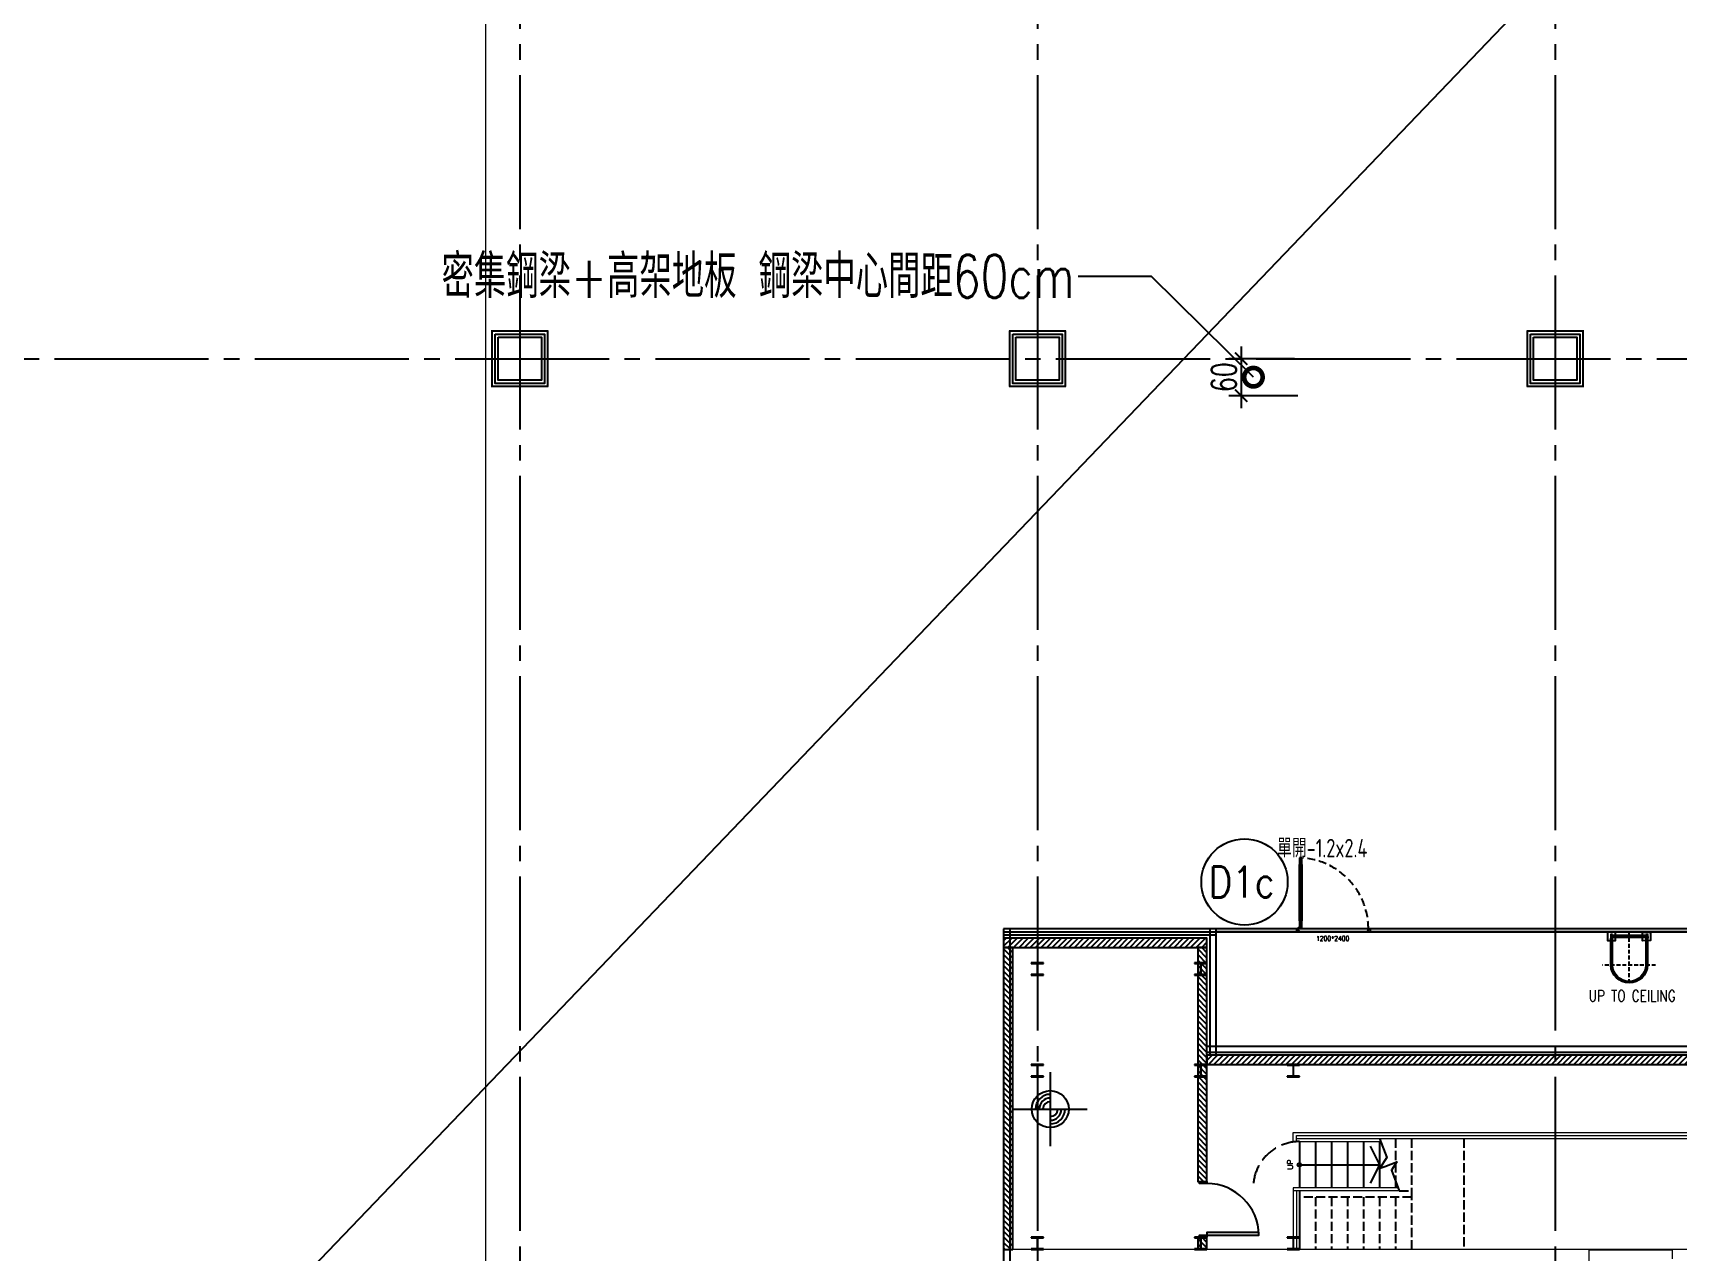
# Model space of a CAD drawing. Extents: x -960 to 27370, y -1283 to 11880.
# Drawn here: x 15170 to 17839, y 1551 to 3528 of the extents above; entities that cross this region are included whole.
import ezdxf
from ezdxf.enums import TextEntityAlignment as Align

# ---------------------------------------------------------------- set-up
doc = ezdxf.new("R2010")
doc.units = 0
doc.header["$LTSCALE"] = 100
for name, pattern in [('188K-SM-03-F10-ARCH-PA-Y2257103$0$18P6-SM-03-C40-ARCH-PA-Y2211058$0$DASHED', [19.05, 12.7, -6.35]), ('188K-SM-03-F10-ARCH-PA-Y2257103$0$AP5A-SM-03-F20-ARCH-PA-Y2230801+Y2230803$0$ALL-PA-TXT-Y2221201$0$DASHED', [19.05, 12.7, -6.35]), ('X-S-FAB-L10$0$COL-CEN-LIN', [3.25, 2.5, -0.25, 0.25, -0.25]), ('X-S-FAB-L10$0$HIDDEN', [0.4, 0.3, -0.1])]:
    doc.linetypes.add(name, pattern=pattern)
for name, color, linetype in [('188K-SM-03-F10-ARCH-PA-Y2257103$0$K-0-Door-TXT', 53, 'Continuous'), ('188K-SM-03-F10-ARCH-PA-Y2257103$0$K-0-TXT-高度', 53, 'Continuous'), ('188K-SM-03-F10-ARCH-PA-Y2257103$0$K-AREA', 53, 'Continuous'), ('188K-SM-03-F10-ARCH-PA-Y2257103$0$K-AREA-細區', 53, 'Continuous'), ('188K-SM-03-F10-ARCH-PA-Y2257103$0$K-Door', 53, 'Continuous'), ('188K-SM-03-F10-ARCH-PA-Y2257103$0$K-P-LAD-420', 53, 'Continuous'), ('188K-SM-03-F10-ARCH-PA-Y2257103$0$K-P1S-4.2-單抗', 53, 'Continuous'), ('188K-SM-03-F10-ARCH-PA-Y2257103$0$K-TXT', 53, 'Continuous'), ('188K-SM-03-F10-ARCH-PA-Y2257103$0$K-岩棉 2hr 7.5-單抗', 53, 'Continuous'), ('188K-SM-03-F10-ARCH-PA-Y2257103$0$K-岩棉 2hr 7.5-非抗', 53, 'Continuous'), ('X-S-FAB-L10$0$0-arr', 8, 'Continuous'), ('X-S-FAB-L10$0$0-DIM-INT', 8, 'Continuous'), ('X-S-FAB-L10$0$0-DIM-TXT', 8, 'Continuous'), ('X-S-FAB-L10$0$12', 8, 'Continuous'), ('X-S-FAB-L10$0$A-WALL-IN', 8, 'Continuous'), ('X-S-FAB-L10$0$A-WALL-IN.188K', 8, 'Continuous'), ('X-S-FAB-L10$0$BLOCK', 8, 'Continuous'), ('X-S-FAB-L10$0$CCL', 8, 'X-S-FAB-L10$0$COL-CEN-LIN'), ('X-S-FAB-L10$0$COL-S', 8, 'Continuous'), ('X-S-FAB-L10$0$DW_Frame', 8, 'Continuous'), ('X-S-FAB-L10$0$HID', 8, 'X-S-FAB-L10$0$HIDDEN'), ('X-S-FAB-L10$0$HR', 8, 'Continuous'), ('X-S-FAB-L10$0$S-FNDN', 8, 'Continuous'), ('X-S-FAB-L10$0$S-鋼柱', 1, 'Continuous'), ('X-S-FAB-L10$0$ST', 8, 'Continuous'), ('X-S-FAB-L10$0$TXT', 8, 'Continuous'), ('X-S-FAB-L10$0$WALL_188K_IN', 8, 'Continuous')]:
    doc.layers.add(name, color=color, linetype=linetype)
doc.styles.add('188K-SM-03-F10-ARCH-PA-Y2257103$0$18P2-XFDP10$0$AA-TXT', font='simplex.shx', dxfattribs={"width": 0.8, "bigfont": 'chineset.shx'})
doc.styles.add('188K-SM-03-F10-ARCH-PA-Y2257103$0$AA-TXT', font='isocp.shx', dxfattribs={"width": 0.8, "bigfont": 'chineset.shx'})
doc.styles.add('188K-SM-03-F10-ARCH-PA-Y2257103$0$AP5A-SM-03-F20-ARCH-PA-Y2230801+Y2230803$0$ALL-PA-TXT-Y2221201$0$Standard', font='txt.shx', dxfattribs={"bigfont": 'chineset.shx'})
doc.styles.add('188K-SM-03-F10-ARCH-PA-Y2257103$0$Standard', font='txt.shx', dxfattribs={"bigfont": 'chineset.shx'})
doc.styles.add('X-S-FAB-L10$0$CHINA', font='simplex.shx', dxfattribs={"width": 0.75, "bigfont": 'chineset.shx'})
doc.styles.add('X-S-FAB-L10$0$DimStyUse', font='romans.shx', dxfattribs={"width": 0.7})
doc.styles.add('X-S-FAB-L10$0$Standard', font='', dxfattribs={"width": 0.8})
doc.styles.add('X-S-FAB-L10$0$TG_NOTE_TEXT', font='simplex.shx', dxfattribs={"width": 0.75, "bigfont": 'chineset.shx'})
doc.styles.get('X-S-FAB-L10$0$Standard').set_extended_font_data('Microsoft JhengHei')

# ---------------------------------------------------------------- blocks, each defined once
blk = doc.blocks.new('X-S-FAB-L10$0$FAB2-L05')
at = {"layer": 'X-S-FAB-L10$0$CCL'}
for p, q in [((-10200, 11005), (-10200, 0)), ((-9360, 11005), (-9360, 0)), ((-8520, 11005), (-8520, 0)), ((-26880, 3720), (1210, 3720))]:
    blk.add_line(p, q, dxfattribs=at)
at = {"layer": 'X-S-FAB-L10$0$COL-S'}
for points in [[(-10235, 3755), (-10165, 3755), (-10165, 3685), (-10235, 3685)], [(-9395, 3755), (-9325, 3755), (-9325, 3685), (-9395, 3685)], [(-8555, 3755), (-8485, 3755), (-8485, 3685), (-8555, 3685)]]:
    blk.add_lwpolyline(points, close=True, dxfattribs=at)
blk = doc.blocks.new('X-S-FAB-L10$0$_DOTSMALL')
at = {"color": 0, "linetype": 'ByBlock', "const_width": 0.5}
blk.add_lwpolyline([(-0.0625, 0, 1), (0.0625, 0, 1)], format="xyb", close=True, dxfattribs=at)
blk = doc.blocks.new('X-S-FAB-L10$0$_ArchTick')
at = {"color": 0, "linetype": 'ByBlock', "const_width": 0.15}
blk.add_lwpolyline([(-0.5, -0.5), (0.5, 0.5)], dxfattribs=at)
blk = doc.blocks.new('X-S-FAB-L10')
at = {"layer": 'X-S-FAB-L10$0$WALL_188K_IN'}
h = blk.add_hatch(dxfattribs=at)
h.set_pattern_fill('LINE', color=256, scale=2, angle=45)
h.set_pattern_definition([(45, (16976.6165, 2045), (-4.49013, 4.49013), [])])
h.paths.add_polyline_path([(16745, 2045), (17075, 2045), (17075, 2060), (16745, 2060)])
h = blk.add_hatch(dxfattribs=at)
h.set_pattern_fill('LINE', color=256, scale=2, angle=135)
h.set_pattern_definition([(135, (16760, 1946.6165), (-4.49013, -4.49013), [])])
h.paths.add_polyline_path([(16760, 1555), (16760, 2045), (16745, 2045), (16745, 1555)])
h = blk.add_hatch(dxfattribs=at)
h.set_pattern_fill('LINE', color=256, scale=2, angle=135)
h.set_pattern_definition([(135, (17075, 1946.6165), (-4.49013, -4.49013), [])])
h.paths.add_polyline_path([(17075, 1665), (17075, 2045), (17060, 2045), (17060, 1665)])
h = blk.add_hatch(dxfattribs=at)
h.set_pattern_fill('LINE', color=256, scale=2, angle=45)
h.set_pattern_definition([(45, (24216.6165, 1855), (-4.490128, 4.490128), [])])
h.paths.add_polyline_path([(17075, 1855), (24315, 1855), (24315, 1870), (17075, 1870)])
h = blk.add_hatch(dxfattribs=at)
h.set_pattern_fill('LINE', color=256, scale=2, angle=135)
h.set_pattern_definition([(135, (17075, 1476.6165), (-4.49013, -4.49013), [])])
h.paths.add_polyline_path([(17075, 1555), (17075, 1575), (17060, 1575), (17060, 1555)])
for p, q in [((17060, 1665), (17075, 1665)), ((17060, 1575), (17075, 1575))]:
    blk.add_line(p, q)
blk.add_lwpolyline([(17355, 1735), (17366.676, 1704.012), (17355.658, 1686.715), (17363.522, 1689.678), (17382.933, 1696.992), (17374.441, 1683.45, 0.2342564), (17374.438, 1683.415), (17387.029, 1650)], format="xyb")
blk.add_lwpolyline([(17075, 1578), (17159, 1578), (17159, 1582.375), (17075, 1582.375)], close=True)
blk.add_arc((17075, 1578), 84, 0, 90)
at = {"layer": 'DefPoints'}
blk.add_lwpolyline([(16745, -35), (15995, -35), (15995, 35), (15925, 35), (15925, -35), (15155, -35), (15155, 35), (15085, 35), (15085, -35), (15155, -35), (15155, -250), (13920, -250), (19914.055, 6000), (21180, 7320), (21180, 5520), (23465, 5520), (23485, 3587.5), (24315, 3587.5), (24315, 1870), (17075, 1870), (17075, 2060), (16745, 2060), (16745, -21.034)], close=True, dxfattribs=at)
at = {"layer": 'X-S-FAB-L10$0$0-arr'}
for p, q in [((17340, 1722.5), (17355, 1692.5)), ((17355, 1692.5), (17340, 1662.5))]:
    blk.add_line(p, q, dxfattribs=at)
blk.add_circle((17225, 1692.5), 3, dxfattribs=at)
at = {"layer": 'X-S-FAB-L10$0$0-DIM-INT'}
for p, q in [((17130.507, 3020), (17130.507, 2919.997)), ((17217.045, 3000), (17110.507, 3000)), ((17222.522, 2939.997), (17110.507, 2939.997)), ((16820.742, 1842.652), (16820.742, 1722.652)), ((16760.742, 1782.652), (16880.742, 1782.652))]:
    blk.add_line(p, q, dxfattribs=at)
blk.add_circle((16820.742, 1782.652), 30, dxfattribs=at)
for radius, start, end in [(24, 90, 180), (18, 90, 180), (12, 90, 180), (24, 270, 0), (18, 270, 0), (12, 270, 0)]:
    blk.add_arc((16820.742, 1782.652), radius, start, end, dxfattribs=at)
at = {"layer": 'X-S-FAB-L10$0$12'}
blk.add_line((17225, 1692.5), (17355, 1692.5), dxfattribs=at)
at = {"layer": 'X-S-FAB-L10$0$A-WALL-IN', "lineweight": 0}
for p, q in [((16745, 1555), (16760, 1555)), ((16745, 1555), (16745, -44)), ((17680, 1555), (16760, 1555)), ((17695, 1555), (17680, 1555)), ((17695, -35), (17695, 1555)), ((17830, 1555), (17830, 1540)), ((18035, 1555), (17830, 1555))]:
    blk.add_line(p, q, dxfattribs=at)
at = {"layer": 'X-S-FAB-L10$0$A-WALL-IN.188K'}
blk.add_line((17695, 1555), (17830, 1555), dxfattribs=at)
at = {"layer": 'X-S-FAB-L10$0$COL-S'}
for p, q in [((15925, 3035), (15995, 3035)), ((15925, 2965), (15925, 3035)), ((15995, 3035), (15995, 2965)), ((16765, 3035), (16835, 3035)), ((16765, 2965), (16765, 3035)), ((16835, 3035), (16835, 2965)), ((17605, 3035), (17675, 3035)), ((17605, 2965), (17605, 3035)), ((17675, 3035), (17675, 2965)), ((15995, 2965), (15925, 2965)), ((16835, 2965), (16765, 2965)), ((17675, 2965), (17605, 2965))]:
    blk.add_line(p, q, dxfattribs=at)
at = {"layer": 'X-S-FAB-L10$0$DW_Frame'}
for points in [[(17075, 1665), (17075, 1662), (17063, 1662), (17063, 1665)], [(17063, 1575), (17063, 1578), (17075, 1578), (17075, 1575)]]:
    blk.add_lwpolyline(points, dxfattribs=at)
at = {"layer": 'X-S-FAB-L10$0$HID'}
blk.add_arc((17225, 1655), 75, 90, 180, dxfattribs=at)
at = {"layer": 'X-S-FAB-L10$0$HR', "lineweight": 0}
for p, q in [((17215, 1745), (20975, 1745)), ((17215, 1730), (17215, 1745)), ((17220, 1740), (20975, 1740)), ((17220, 1730), (17220, 1740)), ((17215, 1730), (17356.884, 1730)), ((17220, 1735), (17355, 1735)), ((17385.145, 1655), (17215, 1655)), ((17215, 1655), (17215, 1555)), ((17387.029, 1650), (17215, 1650)), ((17220, 1650), (17220, 1555))]:
    blk.add_line(p, q, dxfattribs=at)
at = {"layer": 'X-S-FAB-L10$0$S-FNDN', "lineweight": 0, "flags": 128}
blk.add_lwpolyline([(11070, 4530), (11935, 4530), (11935, -55), (12665, -55), (12665, -270), (15175, -270), (15175, -55), (15905, -55), (15905, 4530), (16672.5, 4530), (16672.5, 5003), (15905, 5003), (15905, 9055), (11935, 9055), (11935, 5003), (11070, 5003)], close=True, dxfattribs=at)
at = {"layer": 'X-S-FAB-L10$0$S-鋼柱'}
for p, q in [((16810, 2020), (16790, 2020)), ((16790, 2020), (16790, 2018.8)), ((16790, 2018.8), (16798.8, 2018.8)), ((16799.6, 2018), (16799.6, 2002)), ((16800.4, 2002), (16800.4, 2018)), ((16801.2, 2018.8), (16810, 2018.8)), ((16810, 2018.8), (16810, 2020)), ((17075, 2020), (17055, 2020)), ((17055, 2020), (17055, 2018.8)), ((17055, 2018.8), (17063.8, 2018.8)), ((17064.6, 2018), (17064.6, 2002)), ((17065.4, 2002), (17065.4, 2018)), ((17066.2, 2018.8), (17075, 2018.8)), ((17075, 2018.8), (17075, 2020)), ((16798.8, 2001.2), (16790, 2001.2)), ((16790, 2001.2), (16790, 2000)), ((16790, 2000), (16810, 2000)), ((16810, 2001.2), (16801.2, 2001.2)), ((16810, 2000), (16810, 2001.2)), ((17063.8, 2001.2), (17055, 2001.2)), ((17055, 2001.2), (17055, 2000)), ((17055, 2000), (17075, 2000)), ((17075, 2001.2), (17066.2, 2001.2)), ((17075, 2000), (17075, 2001.2)), ((16810, 1855), (16790, 1855)), ((16790, 1855), (16790, 1853.8)), ((16790, 1853.8), (16798.8, 1853.8)), ((16799.6, 1853), (16799.6, 1837)), ((16800.4, 1837), (16800.4, 1853)), ((16801.2, 1853.8), (16810, 1853.8)), ((16810, 1853.8), (16810, 1855)), ((17075, 1855), (17055, 1855)), ((17055, 1855), (17055, 1853.8)), ((17055, 1853.8), (17063.8, 1853.8)), ((17064.6, 1853), (17064.6, 1837)), ((17065.4, 1837), (17065.4, 1853)), ((17066.2, 1853.8), (17075, 1853.8)), ((17075, 1853.8), (17075, 1855)), ((17225, 1855), (17205, 1855)), ((17205, 1855), (17205, 1853.8)), ((17205, 1853.8), (17213.8, 1853.8)), ((17214.6, 1853), (17214.6, 1837)), ((17215.4, 1837), (17215.4, 1853)), ((17216.2, 1853.8), (17225, 1853.8)), ((17225, 1853.8), (17225, 1855)), ((16798.8, 1836.2), (16790, 1836.2)), ((16790, 1836.2), (16790, 1835)), ((16790, 1835), (16810, 1835)), ((16810, 1836.2), (16801.2, 1836.2)), ((16810, 1835), (16810, 1836.2)), ((17063.8, 1836.2), (17055, 1836.2)), ((17055, 1836.2), (17055, 1835)), ((17055, 1835), (17075, 1835)), ((17075, 1836.2), (17066.2, 1836.2)), ((17075, 1835), (17075, 1836.2)), ((17213.8, 1836.2), (17205, 1836.2)), ((17205, 1836.2), (17205, 1835)), ((17205, 1835), (17225, 1835)), ((17225, 1836.2), (17216.2, 1836.2)), ((17225, 1835), (17225, 1836.2)), ((16810, 1575), (16790, 1575)), ((16790, 1575), (16790, 1573.8)), ((16810, 1573.8), (16810, 1575)), ((17075, 1575), (17055, 1575)), ((17055, 1575), (17055, 1573.8)), ((17075, 1573.8), (17075, 1575)), ((17225, 1575), (17205, 1575)), ((17205, 1575), (17205, 1573.8)), ((17225, 1573.8), (17225, 1575)), ((16790, 1573.8), (16798.8, 1573.8)), ((16798.8, 1556.2), (16790, 1556.2)), ((16790, 1556.2), (16790, 1555)), ((16790, 1555), (16810, 1555)), ((16799.6, 1573), (16799.6, 1557)), ((16800.4, 1557), (16800.4, 1573)), ((16801.2, 1573.8), (16810, 1573.8)), ((16810, 1556.2), (16801.2, 1556.2)), ((16810, 1555), (16810, 1556.2)), ((17055, 1573.8), (17063.8, 1573.8)), ((17063.8, 1556.2), (17055, 1556.2)), ((17055, 1556.2), (17055, 1555)), ((17055, 1555), (17075, 1555)), ((17064.6, 1573), (17064.6, 1557)), ((17065.4, 1557), (17065.4, 1573)), ((17066.2, 1573.8), (17075, 1573.8)), ((17075, 1556.2), (17066.2, 1556.2)), ((17075, 1555), (17075, 1556.2)), ((17205, 1573.8), (17213.8, 1573.8)), ((17213.8, 1556.2), (17205, 1556.2)), ((17205, 1556.2), (17205, 1555)), ((17205, 1555), (17225, 1555)), ((17214.6, 1573), (17214.6, 1557)), ((17215.4, 1557), (17215.4, 1573)), ((17216.2, 1573.8), (17225, 1573.8)), ((17225, 1556.2), (17216.2, 1556.2)), ((17225, 1555), (17225, 1556.2))]:
    blk.add_line(p, q, dxfattribs=at)
for centre, start, end in [((16798.8, 2018), 360, 90), ((16801.2, 2018), 90, 180), ((17063.8, 2018), 360, 90), ((17066.2, 2018), 90, 180), ((16798.8, 2002), 270, 0), ((16801.2, 2002), 180, 270), ((17063.8, 2002), 270, 0), ((17066.2, 2002), 180, 270), ((16798.8, 1853), 360, 90), ((16801.2, 1853), 90, 180), ((17063.8, 1853), 360, 90), ((17066.2, 1853), 90, 180), ((17213.8, 1853), 360, 90), ((17216.2, 1853), 90, 180), ((16798.8, 1837), 270, 0), ((16801.2, 1837), 180, 270), ((17063.8, 1837), 270, 0), ((17066.2, 1837), 180, 270), ((17213.8, 1837), 270, 0), ((17216.2, 1837), 180, 270), ((16798.8, 1573), 360, 90), ((16798.8, 1557), 270, 0), ((16801.2, 1573), 90, 180), ((16801.2, 1557), 180, 270), ((17063.8, 1573), 360, 90), ((17063.8, 1557), 270, 0), ((17066.2, 1573), 90, 180), ((17066.2, 1557), 180, 270), ((17213.8, 1573), 360, 90), ((17213.8, 1557), 270, 0), ((17216.2, 1573), 90, 180), ((17216.2, 1557), 180, 270)]:
    blk.add_arc(centre, 0.8, start, end, dxfattribs=at)
at = {"layer": 'X-S-FAB-L10$0$ST'}
for p, q in [((17225, 1730), (17225, 1655)), ((17251, 1730), (17251, 1655)), ((17277, 1730), (17277, 1655)), ((17303, 1730), (17303, 1655)), ((17329, 1730), (17329, 1655)), ((17355, 1730), (17355, 1655)), ((17381, 1666), (17381, 1655)), ((17225, 1650), (17225, 1555))]:
    blk.add_line(p, q, dxfattribs=at)
at = {"layer": 'X-S-FAB-L10$0$ST', "lineweight": 0}
blk.add_line((17355, 1735), (20965, 1735), dxfattribs=at)
at = {"layer": 'X-S-FAB-L10$0$ST', "linetype": 'X-S-FAB-L10$0$HIDDEN', "ltscale": 0.5}
for p, q in [((17381, 1735), (17381, 1666)), ((17407, 1735), (17407, 1650)), ((17492, 1735), (17492, 1555)), ((17407, 1640), (17225, 1640)), ((17225, 1640), (17225, 1555)), ((17251, 1640), (17251, 1555)), ((17277, 1640), (17277, 1555)), ((17303, 1640), (17303, 1555)), ((17329, 1640), (17329, 1555)), ((17355, 1640), (17355, 1555)), ((17381, 1640), (17381, 1555)), ((17387.029, 1650), (17407, 1650)), ((17407, 1650), (17407, 1555))]:
    blk.add_line(p, q, dxfattribs=at)
at = {"layer": 'X-S-FAB-L10$0$TXT', "linetype": 'ByBlock', "lineweight": -2}
blk.add_line((16985.203, 3133.127), (16865.908, 3133.127), dxfattribs=at)
blk.add_lwpolyline([(17150.34, 2969.998), (16985.203, 3133.127)], dxfattribs=at)
at = {"layer": 'X-S-FAB-L10$0$WALL_188K_IN'}
for points in [[(16745, 2045), (17075, 2045), (17075, 2060), (16745, 2060)], [(16760, 1555), (16760, 2045), (16745, 2045), (16745, 1555)], [(17075, 1665), (17075, 2045), (17060, 2045), (17060, 1665)], [(17075, 1855), (24315, 1855), (24315, 1870), (17075, 1870)], [(17075, 1555), (17075, 1575), (17060, 1575), (17060, 1555)]]:
    blk.add_lwpolyline(points, close=True, dxfattribs=at)
at = {"layer": 'X-S-FAB-L10$0$0-DIM-INT', "xscale": 20, "yscale": 20, "zscale": 20}
for p, rotation in [((17130.507, 3000), 90), ((17130.507, 2939.997), 270)]:
    blk.add_blockref('X-S-FAB-L10$0$_ArchTick', p, dxfattribs=dict(at, rotation=rotation))
at = {"layer": 'X-S-FAB-L10$0$BLOCK'}
blk.add_blockref('X-S-FAB-L10$0$FAB2-L05', (26160, -720), dxfattribs=at)
at = {"layer": 'X-S-FAB-L10$0$TXT', "lineweight": -2, "xscale": 60, "yscale": 60, "zscale": 60, "rotation": 315.3504821296725}
blk.add_blockref('X-S-FAB-L10$0$_DOTSMALL', (17150.34, 2969.998), dxfattribs=at)
at = {"style": 'X-S-FAB-L10$0$TG_NOTE_TEXT', "width": 0.5, "flags": 1}
for p in [(7463.301, 9020), (18268.251, 8649), (11197.77, 4800.167), (16485.801, 4800.167), (25420.27, 2635), (13360, 320.001, 0), (7463.301, -33.333)]:
    blk.add_attdef('WH', text='', height=20, dxfattribs=at).set_placement(p, align=Align.BOTTOM_LEFT)
at = {"width": 0.5}
for style, p in [('X-S-FAB-L10$0$TG_NOTE_TEXT', (7585, 9020)), ('X-S-FAB-L10$0$TG_NOTE_TEXT', (18389.95, 8649)), ('X-S-FAB-L10$0$TG_NOTE_TEXT', (11117.5, 4813.5)), ('X-S-FAB-L10$0$TG_NOTE_TEXT', (16607.5, 4813.5)), ('X-S-FAB-L10$0$TG_NOTE_TEXT', (25350, 2635)), ('X-S-FAB-L10$0$Standard', (13129.375, 325.001, 0)), ('X-S-FAB-L10$0$TG_NOTE_TEXT', (7585, -20))]:
    blk.add_attdef('DESC', text='', height=10, dxfattribs=dict(at, style=style)).set_placement(p, align=Align.BOTTOM_LEFT)
for tag, style, p in [('TYPE', 'X-S-FAB-L10$0$TG_NOTE_TEXT', (7619.286, 9020)), ('NO', 'X-S-FAB-L10$0$TG_NOTE_TEXT', (7650.095, 9020)), ('TYPE', 'X-S-FAB-L10$0$TG_NOTE_TEXT', (18424.236, 8649)), ('NO', 'X-S-FAB-L10$0$TG_NOTE_TEXT', (18455.045, 8649)), ('NO', 'X-S-FAB-L10$0$TG_NOTE_TEXT', (11088.595, 4813.5)), ('TYPE', 'X-S-FAB-L10$0$TG_NOTE_TEXT', (11151.786, 4813.5)), ('TYPE', 'X-S-FAB-L10$0$TG_NOTE_TEXT', (16641.786, 4813.5)), ('NO', 'X-S-FAB-L10$0$TG_NOTE_TEXT', (16672.595, 4813.5)), ('NO', 'X-S-FAB-L10$0$TG_NOTE_TEXT', (25313, 2635)), ('TYPE', 'X-S-FAB-L10$0$TG_NOTE_TEXT', (25350, 2635)), ('NO', 'X-S-FAB-L10$0$Standard', (13100, 320.001, 0)), ('TYPE', 'X-S-FAB-L10$0$Standard', (13129.375, 320.001, 0)), ('TYPE', 'X-S-FAB-L10$0$TG_NOTE_TEXT', (7619.286, -20)), ('NO', 'X-S-FAB-L10$0$TG_NOTE_TEXT', (7650.095, -20))]:
    blk.add_attdef(tag, text='', height=10, dxfattribs=dict(at, style=style)).set_placement(p, align=Align.BOTTOM_RIGHT)
for rotation, style, p in [(180, 'X-S-FAB-L10$0$Standard', (317.625, 7480)), (180, 'X-S-FAB-L10$0$Standard', (1217.625, 7480)), (90, 'X-S-FAB-L10$0$TG_NOTE_TEXT', (24310, 3647.5)), (270, 'X-S-FAB-L10$0$TG_NOTE_TEXT', (17080, 1605))]:
    blk.add_attdef('DESC', text='', height=10, rotation=rotation, dxfattribs=dict(at, style=style)).set_placement(p, align=Align.BOTTOM_LEFT)
for tag, rotation, style, p in [('TYPE', 180, 'X-S-FAB-L10$0$Standard', (317.625, 7480)), ('NO', 180, 'X-S-FAB-L10$0$Standard', (347, 7480)), ('TYPE', 180, 'X-S-FAB-L10$0$Standard', (1217.625, 7480)), ('NO', 180, 'X-S-FAB-L10$0$Standard', (1247, 7480)), ('TYPE', 90, 'X-S-FAB-L10$0$TG_NOTE_TEXT', (24310, 3647.5)), ('NO', 90, 'X-S-FAB-L10$0$TG_NOTE_TEXT', (24310, 3610.5)), ('TYPE', 270, 'X-S-FAB-L10$0$TG_NOTE_TEXT', (17080, 1605)), ('NO', 270, 'X-S-FAB-L10$0$TG_NOTE_TEXT', (17080, 1573))]:
    blk.add_attdef(tag, text='', height=10, rotation=rotation, dxfattribs=dict(at, style=style)).set_placement(p, align=Align.BOTTOM_RIGHT)
at = {"style": 'X-S-FAB-L10$0$TG_NOTE_TEXT', "width": 0.5, "flags": 1}
for rotation, p in [(180, (43, 7480)), (180, (943, 7480)), (90, (24310, 3717.77)), (270, (17080, 1711.699))]:
    blk.add_attdef('WH', text='', height=20, rotation=rotation, dxfattribs=at).set_placement(p, align=Align.BOTTOM_LEFT)
at = {"layer": 'X-S-FAB-L10$0$0-DIM-INT', "insert": (17102.507, 2969.998), "char_height": 40, "attachment_point": 5, "rotation": 90, "style": 'X-S-FAB-L10$0$DimStyUse'}
blk.add_mtext('\\A1;60', dxfattribs=at)
at = {"layer": 'X-S-FAB-L10$0$0-DIM-TXT', "style": 'X-S-FAB-L10$0$CHINA', "width": 0.75}
for p in [(667.414, 7855.1, -2689.4), (22627.353, 6728.814), (25644.722, 6728.814), (24778.787, 5569.051), (1118.252, 4980), (417.801, 4594.623), (23874.84, 4355), (22927.43, 4330.122), (23749.869, 3901.367), (417.801, 3765.236), (1118.252, 3730), (417.801, 3115.79), (536.882, 2227.832), (16908.994, 1782.652), (888.445, 880.466), (16977.43, 750), (18878.841, 750), (25641.221, 553.233), (21364.03, 526.894)]:
    blk.add_attdef('HIG', text='', height=80, dxfattribs=at).set_placement(p, align=Align.MIDDLE_LEFT)
at = {"layer": 'X-S-FAB-L10$0$TXT', "style": 'X-S-FAB-L10$0$CHINA'}
blk.add_text('UP', height=9, rotation=90, dxfattribs=at).set_placement((17210, 1692.5, 0), align=Align.MIDDLE_CENTER)
at = {"layer": 'X-S-FAB-L10$0$TXT', "insert": (16860.574, 3168.598), "char_height": 70, "width": 1147.79839, "attachment_point": 3, "line_spacing_factor": 1.2, "style": 'X-S-FAB-L10$0$CHINA'}
blk.add_mtext('密集鋼梁+高架地板 鋼梁中心間距60cm', dxfattribs=at)
blk = doc.blocks.new('188K-SM-03-F10-ARCH-PA-Y2257103$0$LAD-1')
for points in [[(-33.8, -29.7), (-77.4, -29.7, -0.976777), (-77.4, 29.8), (-33.8, 29.8)], [(-33.8, -27.2), (-77.4, -27.2, -0.974646), (-77.4, 27.3), (-33.8, 27.3)]]:
    blk.add_lwpolyline(points, format="xyb")
at = {"linetype": '188K-SM-03-F10-ARCH-PA-Y2257103$0$18P6-SM-03-C40-ARCH-PA-Y2211058$0$DASHED', "ltscale": 0.005}
for points in [[(-77.4, -42.9), (-77.4, 43.5)], [(-106.5, 0), (-23.9, 0)]]:
    blk.add_lwpolyline(points, dxfattribs=at)
for points in [[(-23.8, 22.2), (-23.8, 35.2), (-37.8, 35.2), (-37.8, 22.2)], [(-27.8, 27), (-27.8, 30), (-33.8, 30), (-33.8, 27)], [(-28.9, 27), (-28.9, -27), (-32.7, -27), (-32.7, 27)], [(-23.9, -21.8), (-23.9, -34.8), (-37.9, -34.8), (-37.9, -21.8)], [(-27.8, -27), (-27.8, -30), (-33.8, -30), (-33.8, -27)]]:
    blk.add_lwpolyline(points, close=True)
for centre in [(-64.6, 28.5), (-105.2, 0), (-93.7, 23.2), (-93.7, -22.5), (-64.6, -28.5)]:
    blk.add_circle(centre, 0.5)
blk = doc.blocks.new('188K-SM-03-F10-ARCH-PA-Y2257103$0$單開庫板門-1200x2400)圓型拉環鎖+輔助鎖)')
at = {"ltscale": 0.1}
for p, q in [((26008.6, -11403.6), (26004.5, -11403.6)), ((26004.5, -11403.6), (26004.5, -11414.1)), ((26004.5, -11414.1), (26004.5, -11415.3)), ((26004.5, -11414.1), (26008.6, -11414.1)), ((26004.5, -11415.4), (26004.6, -11415.5)), ((26008.6, -11414), (26004.6, -11414)), ((26004.6, -11414.3), (26004.6, -11414.2)), ((26004.6, -11415.3), (26004.6, -11414.5)), ((26004.7, -11414.1), (26006.5, -11414.1)), ((26005.1, -11414.4), (26004.7, -11414.4)), ((26004.7, -11414.5), (26005.1, -11414.5)), ((26004.7, -11414.5), (26004.7, -11506)), ((26004.7, -11506), (26004.7, -11414.5)), ((26004.7, -11414.5), (26004.7, -11414.5)), ((26004.7, -11415.4), (26004.7, -11415.3)), ((26005.2, -11414.4), (26005.2, -11414.4)), ((26006.5, -11414.1), (26006.6, -11414.1)), ((26006.6, -11414.1), (26006.6, -11414.1)), ((26006.6, -11414.1), (26008.4, -11414.1)), ((26008.4, -11414.4), (26008, -11414.4)), ((26008, -11414.4), (26008, -11414.4)), ((26008, -11414.5), (26008.4, -11414.5)), ((26008.4, -11506), (26008.4, -11414.5)), ((26008.4, -11414.5), (26008.4, -11414.5)), ((26008.4, -11414.5), (26008.4, -11506)), ((26008.4, -11415.3), (26008.4, -11415.4)), ((26008.5, -11414.2), (26008.5, -11414.3)), ((26008.5, -11414.5), (26008.5, -11415.3)), ((26008.5, -11415.5), (26008.6, -11415.4)), ((26008.6, -11414.1), (26008.6, -11403.6)), ((26008.6, -11415.3), (26008.6, -11414.1)), ((25999.5, -11519.7), (25999.5, -11523.2)), ((26002.5, -11519.1), (26000, -11519.1)), ((26000, -11523.7), (26002.4, -11523.7)), ((26002.4, -11523.7), (26004.1, -11522.6)), ((26002.9, -11518.5), (26002.6, -11518.5)), ((26002.6, -11518.5), (26002.6, -11521)), ((26002.6, -11521.9), (26002.6, -11519.3)), ((26002.6, -11521), (26002.9, -11521)), ((26003.4, -11521.9), (26002.6, -11521.9)), ((26002.9, -11521), (26002.9, -11518.5)), ((26003.3, -11522.2), (26003.3, -11522)), ((26003.3, -11522), (26003.4, -11522)), ((26004, -11522.2), (26003.3, -11522.2)), ((26008.3, -11517.5), (26003.6, -11517.5)), ((26003.6, -11517.5), (26003.6, -11517.7)), ((26003.6, -11517.7), (26008.3, -11517.7)), ((26004.1, -11521.9), (26003.9, -11521.9)), ((26003.9, -11522), (26004, -11522)), ((26004, -11522), (26004, -11522.2)), ((26004.2, -11522.4), (26004.2, -11521.9)), ((26008.6, -11506.4), (26004.5, -11506.4)), ((26004.5, -11506.4), (26004.5, -11518)), ((26004.5, -11518), (26008.6, -11518)), ((26004.7, -11506), (26004.7, -11506)), ((26008.3, -11517.7), (26008.3, -11517.5)), ((26008.4, -11506), (26008.4, -11506)), ((26008.6, -11518), (26008.6, -11506.4)), ((26114.8, -11521.9), (26115.1, -11521.9)), ((26114.8, -11522.4), (26114.8, -11521.9)), ((26114.9, -11522), (26114.9, -11522.2)), ((26115.1, -11522), (26114.9, -11522)), ((26114.9, -11522.2), (26115.7, -11522.2)), ((26116.6, -11523.7), (26114.9, -11522.6)), ((26115.5, -11521.9), (26116.3, -11521.9)), ((26115.7, -11522), (26115.5, -11522)), ((26115.7, -11522.2), (26115.7, -11522)), ((26116.3, -11521.9), (26116.3, -11519.3)), ((26116.5, -11519.1), (26119, -11519.1)), ((26119, -11523.7), (26116.6, -11523.7)), ((26119.5, -11519.7), (26119.5, -11523.2))]:
    blk.add_line(p, q, dxfattribs=at)
blk.add_lwpolyline([(26006.6, -11506.4), (26006.5, -11506.3), (26004.7, -11506.3, -0.414214), (26004.6, -11506.3), (26004.6, -11506.1, -0.414214), (26004.7, -11506.1), (26005.1, -11506.1, 0.414214), (26005.2, -11506.1), (26005.2, -11506, 0.414214), (26005.1, -11506), (26004.7, -11506, -0.414214), (26004.6, -11506), (26004.6, -11505.2, -0.414214), (26004.7, -11505.2), (26004.7, -11505.2, 0.414214), (26004.7, -11505.2), (26004.7, -11505, 0.72636), (26004.6, -11505), (26004.5, -11505.1, 0.158507), (26004.5, -11505.2), (26004.5, -11506.4, 0.414214), (26004.6, -11506.5), (26008.6, -11506.5, 0.414214), (26008.6, -11506.4), (26008.6, -11505.2, 0.158507), (26008.6, -11505.1), (26008.5, -11505, 0.72636), (26008.4, -11505), (26008.4, -11505.2, 0.414214), (26008.5, -11505.2, -0.414214), (26008.5, -11505.2), (26008.5, -11506, -0.414214), (26008.4, -11506), (26008, -11506, 0.414214), (26008, -11506), (26008, -11506.1, 0.414214), (26008, -11506.1), (26008.4, -11506.1, -0.414214), (26008.5, -11506.1), (26008.5, -11506.3, -0.414214), (26008.4, -11506.3), (26006.6, -11506.3)], format="xyb", close=True, dxfattribs=at)
for points in [[(25999.5, -11518.9), (25999.5, -11523.9)], [(26119.5, -11518.9), (26119.5, -11523.9)]]:
    blk.add_lwpolyline(points)
for centre, radius, start, end in [((26004.6, -11414.1), 0.0313, 90, 180), ((26004.6, -11415.3), 0.0313, 180, 216.0274), ((26004.7, -11414.2), 0.0313, 90, 180), ((26004.7, -11414.3), 0.0313, 180, 270), ((26004.7, -11414.5), 0.0313, 90, 180), ((26004.7, -11415.3), 0.0209, 180, 270), ((26004.7, -11415.4), 0.0313, 216.0274, 360), ((26004.7, -11415.3), 0.0209, 360, 90), ((26005.1, -11414.4), 0.0313, 270, 0), ((26005.1, -11414.4), 0.0313, 0, 90), ((26008, -11414.4), 0.0313, 90, 180), ((26008, -11414.4), 0.0313, 180, 270), ((26008.4, -11414.2), 0.0313, 360, 90), ((26008.4, -11414.3), 0.0313, 270, 0), ((26008.4, -11414.5), 0.0313, 0, 90), ((26008.5, -11415.3), 0.0209, 90, 180), ((26008.5, -11415.4), 0.0313, 180, 323.9726), ((26008.5, -11415.3), 0.0209, 270, 360), ((26008.6, -11414.1), 0.0313, 360, 90), ((26008.6, -11415.3), 0.0313, 323.9726, 360)]:
    blk.add_arc(centre, radius, start, end, dxfattribs=at)
at = {"linetype": '188K-SM-03-F10-ARCH-PA-Y2257103$0$AP5A-SM-03-F20-ARCH-PA-Y2230801+Y2230803$0$ALL-PA-TXT-Y2221201$0$DASHED', "ltscale": 0.01}
blk.add_arc((26001.1, -11518.7), 115.3, 359.8531, 85.8135, dxfattribs=at)
at = {"ltscale": 0.1}
for centre, major_axis, start_param, end_param in [((26000, -11519.7), (0.369, -0.369), 2.356194, 3.926991), ((26000, -11523.2), (-0.369, -0.369), 5.497787, 7.068583), ((26002.5, -11519.3), (0.111, -0.111), 7.068583, 8.63938), ((26003.4, -11521.9), (-0.0369, -0.0369), 0.785398, 3.926991), ((26003.9, -11521.9), (-0.0369, -0.0369), 3.926991, 7.068583), ((26004.1, -11521.9), (0.0369, -0.0369), 7.068583, 8.63938), ((26003.9, -11522.4), (0.221, -0.221), 6.162283, 7.068583), ((26114.8, -11521.9), (-0.0369, -0.0369), -2.356194, -0.785398), ((26115.1, -11522.4), (-0.221, -0.221), -0.785398, 0.120903), ((26115.1, -11521.9), (0.0369, -0.0369), -0.785398, 2.356194), ((26115.5, -11521.9), (0.0369, -0.0369), 2.356194, 5.497787), ((26116.5, -11519.3), (-0.111, -0.111), -2.356194, -0.785398), ((26119, -11519.7), (-0.369, -0.369), 2.356194, 3.926991), ((26119, -11523.2), (0.369, -0.369), -0.785398, 0.785398)]:
    blk.add_ellipse(centre, major_axis=major_axis, ratio=1, start_param=start_param, end_param=end_param, dxfattribs=at)
at = {"ltscale": 0.1, "extrusion": (0, 0, -1)}
blk.add_ellipse((26003.1, -11517.9), major_axis=(-0.516, 0.516), ratio=1, start_param=5.497787, end_param=11.780972, dxfattribs=at)
at = {"color": 8, "ltscale": 0.1, "style": '188K-SM-03-F10-ARCH-PA-Y2257103$0$AP5A-SM-03-F20-ARCH-PA-Y2230801+Y2230803$0$ALL-PA-TXT-Y2221201$0$Standard', "width": 0.85}
blk.add_text('1200*2400', height=8, dxfattribs=at).set_placement((26058.4, -11534.4), align=Align.MIDDLE_CENTER)
blk = doc.blocks.new('188K-SM-03-F10-ARCH-PA-Y2257103')
at = {"layer": '188K-SM-03-F10-ARCH-PA-Y2257103$0$K-AREA', "const_width": 3, "elevation": 0}
blk.add_lwpolyline([(24305, 3572.5), (24305, 2070), (16745, 2070), (16745, 315), (14880, 315)], dxfattribs=at)
at = {"layer": '188K-SM-03-F10-ARCH-PA-Y2257103$0$K-AREA', "color": 1, "const_width": 3}
for points in [[(15915, 3045), (16005, 3045), (16005, 2955), (15915, 2955)], [(16755, 3045), (16845, 3045), (16845, 2955), (16755, 2955)], [(17595, 3045), (17685, 3045), (17685, 2955), (17595, 2955)]]:
    blk.add_lwpolyline(points, close=True, dxfattribs=at)
at = {"layer": '188K-SM-03-F10-ARCH-PA-Y2257103$0$K-AREA-細區', "const_width": 1}
for points in [[(15915, 3045), (16005, 3045), (16005, 2955), (15915, 2955)], [(16755, 3045), (16845, 3045), (16845, 2955), (16755, 2955)], [(17595, 3045), (17685, 3045), (17685, 2955), (17595, 2955)]]:
    blk.add_lwpolyline(points, close=True, dxfattribs=at)
at = {"layer": '188K-SM-03-F10-ARCH-PA-Y2257103$0$K-P1S-4.2-單抗'}
for p, q in [((24300, 2075), (17090, 2075, 0)), ((24300, 2070, 0), (17090, 2070, 0))]:
    blk.add_line(p, q, dxfattribs=at)
for points in [[(15915, 3045), (16005, 3045), (16005, 2955), (15915, 2955)], [(16755, 3045), (16845, 3045), (16845, 2955), (16755, 2955)], [(17595, 3045), (17685, 3045), (17685, 2955), (17595, 2955)], [(15920, 3040), (16000, 3040), (16000, 2960), (15920, 2960)], [(16760, 3040), (16840, 3040), (16840, 2960), (16760, 2960)], [(17600, 3040), (17680, 3040), (17680, 2960), (17600, 2960)]]:
    blk.add_lwpolyline(points, close=True, dxfattribs=at)
at = {"layer": '188K-SM-03-F10-ARCH-PA-Y2257103$0$K-TXT'}
blk.add_circle((17135.9, 2151.2, 0), 70, dxfattribs=at)
at = {"layer": '188K-SM-03-F10-ARCH-PA-Y2257103$0$K-岩棉 2hr 7.5-單抗'}
for p, q in [((16745, 2075), (16745, 310, 0)), ((17090, 2075, 0), (16745, 2075, 0)), ((17090, 2065, 0), (16745, 2065, 0)), ((16755, 2075, 0), (16755, 310, 0))]:
    blk.add_line(p, q, dxfattribs=at)
at = {"layer": '188K-SM-03-F10-ARCH-PA-Y2257103$0$K-岩棉 2hr 7.5-非抗'}
for p, q in [((17080, 1870), (17080, 2075)), ((17090, 1870, 0), (17090, 2075, 0)), ((17075, 1885, 0), (24315, 1885, 0)), ((17075, 1875, 0), (24315, 1875))]:
    blk.add_line(p, q, dxfattribs=at)
at = {"layer": '188K-SM-03-F10-ARCH-PA-Y2257103$0$K-Door'}
blk.add_blockref('188K-SM-03-F10-ARCH-PA-Y2257103$0$單開庫板門-1200x2400)圓型拉環鎖+輔助鎖)', (-8779.5, 13593.9), dxfattribs=at)
at = {"layer": '188K-SM-03-F10-ARCH-PA-Y2257103$0$K-P-LAD-420', "rotation": 90.07229666140849}
blk.add_blockref('188K-SM-03-F10-ARCH-PA-Y2257103$0$LAD-1', (17760, 2093.8, 0), dxfattribs=at)
at = {"layer": '188K-SM-03-F10-ARCH-PA-Y2257103$0$K-0-Door-TXT', "style": '188K-SM-03-F10-ARCH-PA-Y2257103$0$AA-TXT', "width": 0.8}
blk.add_text('單開-1.2x2.4', height=30, dxfattribs=at).set_placement((17262.1, 2206.1, 0), align=Align.MIDDLE_CENTER)
blk.add_text('單開-1.2x2.4', height=30, dxfattribs=at).set_placement((17262.1, 2206.1, 0), align=Align.MIDDLE_CENTER)
at = {"layer": '188K-SM-03-F10-ARCH-PA-Y2257103$0$K-0-TXT-高度', "style": '188K-SM-03-F10-ARCH-PA-Y2257103$0$18P2-XFDP10$0$AA-TXT', "width": 0.8}
blk.add_text('UP TO CEILING', height=18, rotation=360, dxfattribs=at).set_placement((17765, 1966.5, 0), align=Align.MIDDLE)
at = {"layer": '188K-SM-03-F10-ARCH-PA-Y2257103$0$K-TXT', "style": '188K-SM-03-F10-ARCH-PA-Y2257103$0$Standard', "width": 0.85}
blk.add_text('D1c', height=50, dxfattribs=at).set_placement((17131.5, 2151.2, 0), align=Align.MIDDLE)

msp = doc.modelspace()

# ---------------------------------------------------------------- block references
for name in ['X-S-FAB-L10', '188K-SM-03-F10-ARCH-PA-Y2257103']:
    msp.add_blockref(name, (0, 0))

doc.saveas('drawing.dxf')
